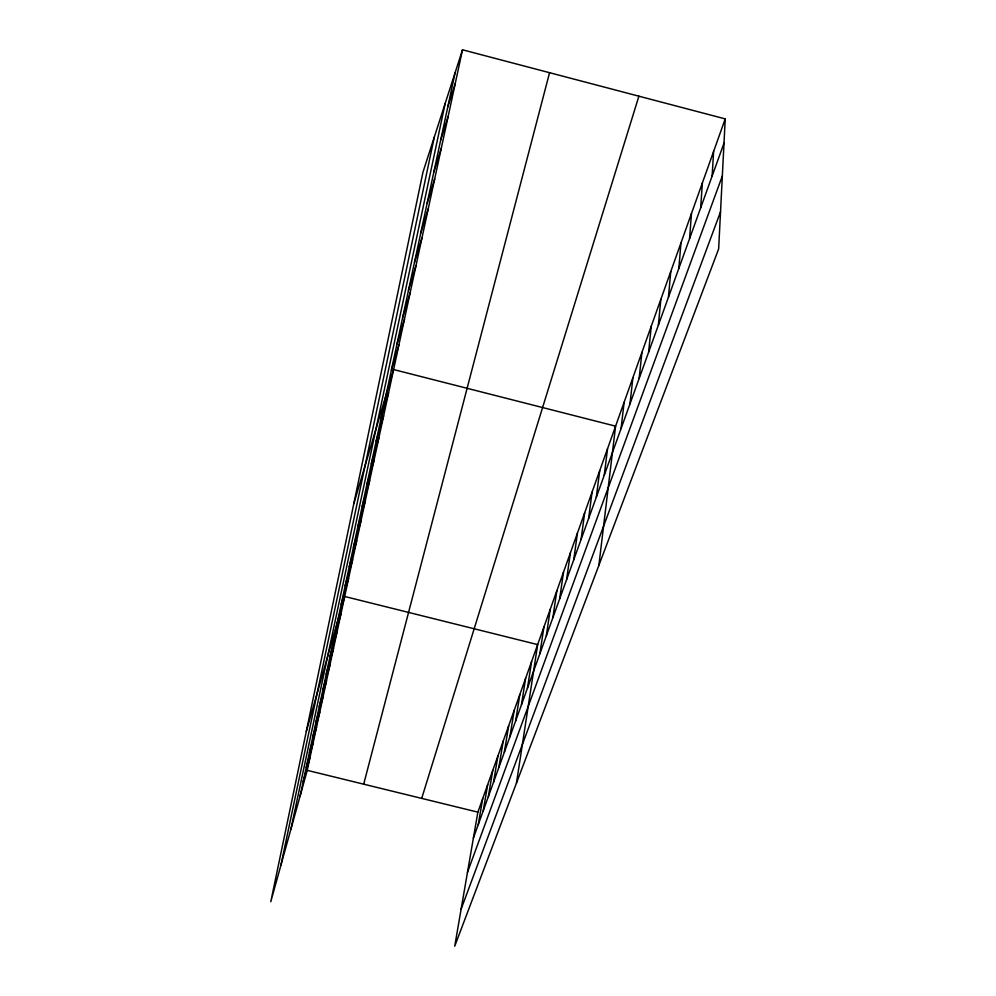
<?xml version="1.0" encoding="UTF-8"?>
<svg xmlns="http://www.w3.org/2000/svg" width="996" height="996" viewBox="0 0 996 996"><rect width="100%" height="100%" fill="white"/><g stroke="black" fill="none" stroke-linecap="round" stroke-linejoin="round"><path stroke-width="1.49" d="M725.225 118.898L718.651 248.925L454.724 946.2L477.868 812.151L725.225 118.898L462.505 49.8L422.989 172.096L270.775 901.741L307.229 770.344L462.505 49.8M712.14 176.08L713.609 151.454M700.661 207.89L702.367 182.965M689.568 238.642L691.485 213.455M678.836 268.41L680.953 242.974M668.453 297.219L670.744 271.584M658.381 325.144L660.846 299.323M648.62 352.198L651.247 326.227M639.158 378.43L641.934 352.323M629.982 403.89L632.896 377.658M621.068 428.591L624.119 402.26M598.87 565.379L615.59 426.164L393.594 369.553L353.804 503.727M604.261 475.217L607.535 448.723M596.318 497.228L599.704 470.685M588.599 518.642L592.085 492.049M581.079 539.483L584.652 512.865M573.758 559.777L577.419 533.146M566.624 579.548L570.372 552.905M559.677 598.808L563.499 572.165M552.905 617.582L556.789 590.939M546.306 635.896L550.253 609.266M539.869 653.75L543.878 627.144M516.463 783.093L537.653 644.599L344.691 596.48L306.307 731.413M527.457 688.174L531.578 661.63M521.468 704.77L525.639 678.264M515.629 720.967L519.837 694.523M509.915 736.803L514.173 710.397M504.337 752.266L508.632 725.922M498.884 767.381L503.217 741.099M493.555 782.159L497.925 755.939M483.247 810.732L487.679 784.649M488.351 796.601L492.746 770.443M478.267 824.551L482.724 798.543M280.872 865.35L434.281 137.149M290.857 829.344L445.187 103.41M300.182 795.754L455.135 72.633M363.689 784.176L549.568 72.696M303.182 781.711L310.266 756.238M312.62 737.675L319.791 712.028M309.407 752.69L316.554 727.092M306.258 767.356L313.379 741.821M322.716 690.564L329.975 664.78M319.28 706.637L326.501 680.89M315.906 722.337L323.115 696.64M329.85 657.285L337.158 631.439M326.24 674.118L333.523 648.309M341.217 604.261L348.6 578.365M333.548 640.03L340.881 614.171M349.272 566.662L356.705 540.778M345.189 585.698L352.596 559.802M353.456 547.14L360.901 521.269M362.146 506.541L369.641 480.732M357.751 527.108L365.221 501.262M371.321 463.75L378.841 438.041M366.677 485.425L374.185 459.666M376.102 441.465L383.622 415.83M381.007 418.557L388.54 393.009M396.918 344.317L404.476 319.118M391.403 370.039L398.96 344.703M402.596 317.811L410.153 292.774M408.447 290.483L416.004 265.621M414.485 262.297L422.03 237.633M420.723 233.213L428.243 208.774M427.16 203.184L434.667 179.006M421.706 798.394L638.897 96.189M433.808 172.159L441.29 148.267M440.68 140.1L448.125 116.52M447.777 106.946L455.197 83.714M473.386 838.084L723.992 143.187M467.473 872.359L722.349 175.919M461.136 909.087L720.531 211.799M307.229 770.344L477.868 812.151"/></g></svg>
